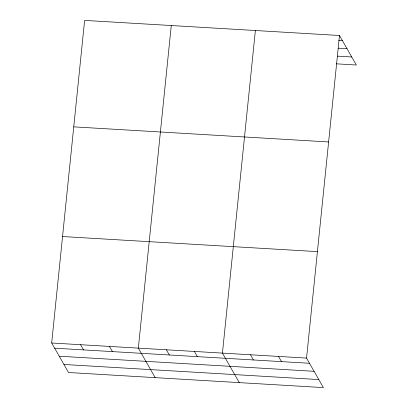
<?xml version="1.0" encoding="UTF-8"?>
<svg xmlns="http://www.w3.org/2000/svg" width="408" height="408" viewBox="0 0 408 408"><rect width="100%" height="100%" fill="white"/><g stroke="black" fill="none" stroke-linecap="round" stroke-linejoin="round"><path stroke-width="0.61" d="M339.487 35.496L306.551 358.091L323.381 387.6L68.513 372.504L51.678 342.995L84.619 20.4L339.487 35.496L356.322 65.005L336.386 63.827M171.273 25.536L138.338 348.126L155.167 377.635M255.382 30.513L222.442 353.109L239.272 382.617M338.711 40.468L342.45 40.688M338.303 48.2L347.024 48.715M337.411 56.136L351.742 56.982M73.751 126.857L328.619 141.953M62.552 236.538L317.419 251.634M51.678 342.995L306.551 358.091M54.641 348.187L309.509 363.283M59.221 356.21L314.089 371.305M63.934 364.477L318.801 379.578M278.511 356.429L281.474 361.621M250.476 354.771L253.439 359.963M194.407 351.446L197.37 356.638M166.372 349.789L169.33 354.98M109.451 346.418L112.414 351.609M80.565 344.704L83.528 349.896"/></g></svg>
